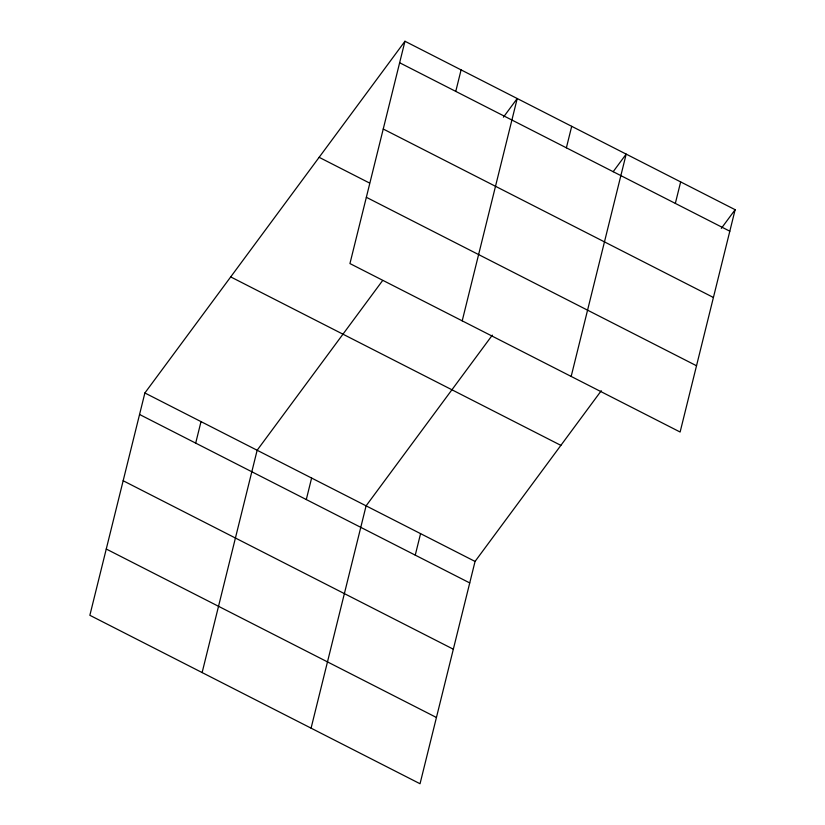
<?xml version="1.0" encoding="UTF-8"?>
<svg xmlns="http://www.w3.org/2000/svg" width="825" height="825" viewBox="0 0 825 825"><rect width="100%" height="100%" fill="white"/><g stroke="black" fill="none" stroke-linecap="round" stroke-linejoin="round"><path stroke-width="1.24" d="M404.962 41.25L349.944 263.567L680.12 432.022L735.137 209.705L404.962 41.25L144.88 392.978L89.863 615.295L420.038 783.75L475.056 561.433L601.281 390.72M195.69 443.118L201.011 421.616M202.125 672.571L257.142 450.254L382.604 280.572M306.292 499.558L311.613 478.046M455.771 91.389L461.093 69.888M311.077 728.155L366.094 505.849L492.329 335.136M462.206 320.843L517.223 98.526L503.425 117.181M415.253 555.143L420.575 533.641M566.383 147.819L571.704 126.318M571.168 376.427L626.185 154.11L613.15 171.734M675.335 203.414L680.656 181.912M721.339 228.36L735.137 209.705M399.64 62.752L729.816 231.206M383.243 129.02L713.419 297.474M319.141 157.317L369.538 183.037M366.352 197.299L696.517 365.753M230.711 276.911L560.876 445.366M144.88 392.978L475.056 561.433M139.559 414.48L469.734 582.935M123.162 480.748L453.327 649.203M106.26 549.027L436.435 717.482"/></g></svg>
